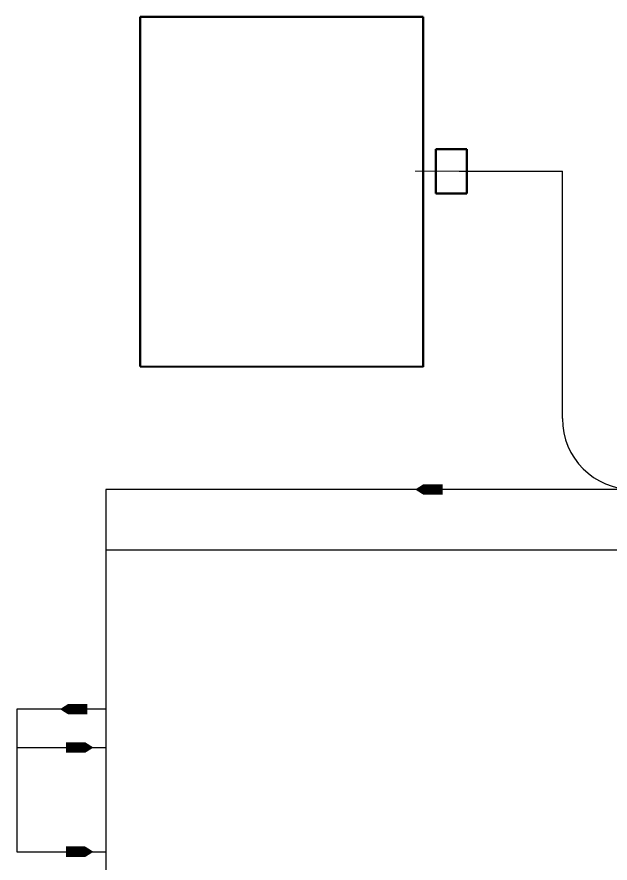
# Model space of a CAD drawing. Header units: millimetres. Extents: x -200 to 131724, y -200 to 65783.
# Drawn here: x 24393 to 41155, y 36829 to 60721 of the extents above; entities that cross this region are included whole.
import ezdxf

# ---------------------------------------------------------------- set-up
doc = ezdxf.new("R2010")
doc.units = ezdxf.units.MM
doc.linetypes.add('CENTER', pattern=[19, 14, -1, 3, -1])
doc.layers.add('1', color=7, linetype='Continuous')

msp = doc.modelspace()

# ---------------------------------------------------------------- linework, layer by layer
at = {"color": 252, "true_color": 0x939598}
for p, q in [((36888, 56365, 0), (39807, 56365, 0)), ((39807, 49378, 0), (39807, 56365, 0)), ((112157, 47378, 0), (26907, 47378, 0)), ((26907, 47378, 0), (26907, 21437, 0)), ((100268, 45668, 0), (26907, 45668, 0)), ((26907, 41175), (24393, 41175, 0)), ((24393, 41175, 0), (24393, 37148, 0)), ((24393, 40092, 0), (26907, 40092, 0)), ((24393, 37148, 0), (26907, 37148, 0))]:
    msp.add_line(p, q, dxfattribs=at)
at = {"color": 252, "true_color": 0x939598, "elevation": 0}
for points in [[(36423, 47378, 300, 300, 0), (36120, 47378, 600, 0, 0), (35646, 47378, 0, 0, 0)], [(26385, 41175, 300, 300, 0), (26083, 41175, 600, 0, 0), (25609, 41175, 0, 0, 0)], [(25780, 40092, 300, 300, 0), (26083, 40092, 600, 0, 0), (26557, 40092, 0, 0, 0)], [(25780, 37148, 300, 300, 0), (26083, 37148, 600, 0, 0), (26557, 37148, 0, 0, 0)]]:
    msp.add_lwpolyline(points, format="xyseb", dxfattribs=at)
at = {"color": 252, "true_color": 0x939598}
msp.add_arc((41807, 49378, 0), 2000, 180, 270, dxfattribs=at)
at = {"layer": '1', "color": 252, "linetype": 'Continuous', "lineweight": 50, "true_color": 0x939598}
for p, q in [((27877, 60721, 0), (35877, 60721, 0)), ((27877, 50848, 0), (27877, 60721, 0)), ((35877, 60721, 0), (35877, 60691, 0)), ((35877, 60691, 0), (35877, 50841, 0)), ((36233, 56991, 0), (36247, 56991, 0)), ((36233, 55739, 0), (36233, 56991, 0)), ((36247, 56991, 0), (36672, 56991, 0)), ((36259, 56991, 0), (36273, 56991, 0)), ((36672, 56991, 0), (36672, 56991, 0)), ((37097, 56991, 0), (36672, 56991, 0)), ((37097, 56991, 0), (37111, 56991, 0)), ((37111, 55739, 0), (37111, 56991, 0)), ((35877, 56235, 0), (35877, 56205, 0)), ((36233, 55739, 0), (36247, 55739, 0)), ((36247, 55739, 0), (36672, 55739, 0)), ((36672, 55739, 0), (36672, 55739, 0)), ((37097, 55739, 0), (36672, 55739, 0)), ((37097, 55739, 0), (37111, 55739, 0)), ((27877, 50848, 0), (35877, 50841, 0))]:
    msp.add_line(p, q, dxfattribs=at)
at = {"layer": '1', "color": 252, "linetype": 'CENTER', "lineweight": 18, "true_color": 0x939598}
msp.add_line((37325, 56365, 0), (35645, 56365, 0), dxfattribs=at)

doc.saveas('drawing.dxf')
